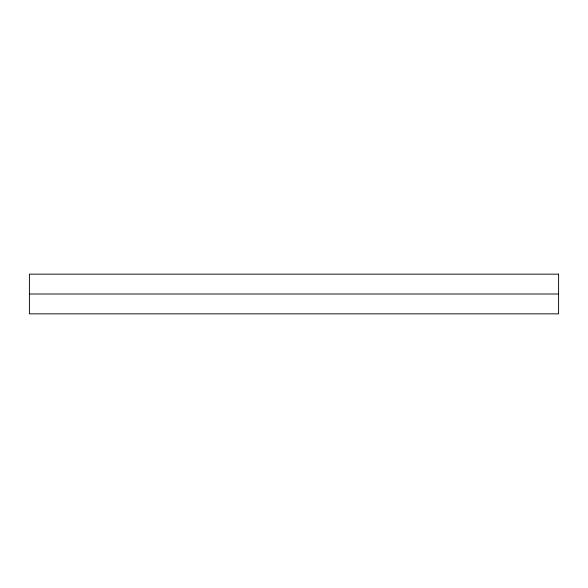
<?xml version="1.0" encoding="UTF-8"?>
<svg xmlns="http://www.w3.org/2000/svg" width="588" height="588" viewBox="0 0 588 588"><rect width="100%" height="100%" fill="white"/><g stroke="black" fill="none" stroke-linecap="round" stroke-linejoin="round"><path stroke-width="0.88" d="M29.4 294L558.6 294M558.6 274.155L29.4 274.155L29.4 313.845L558.6 313.845L558.6 274.155"/></g></svg>
